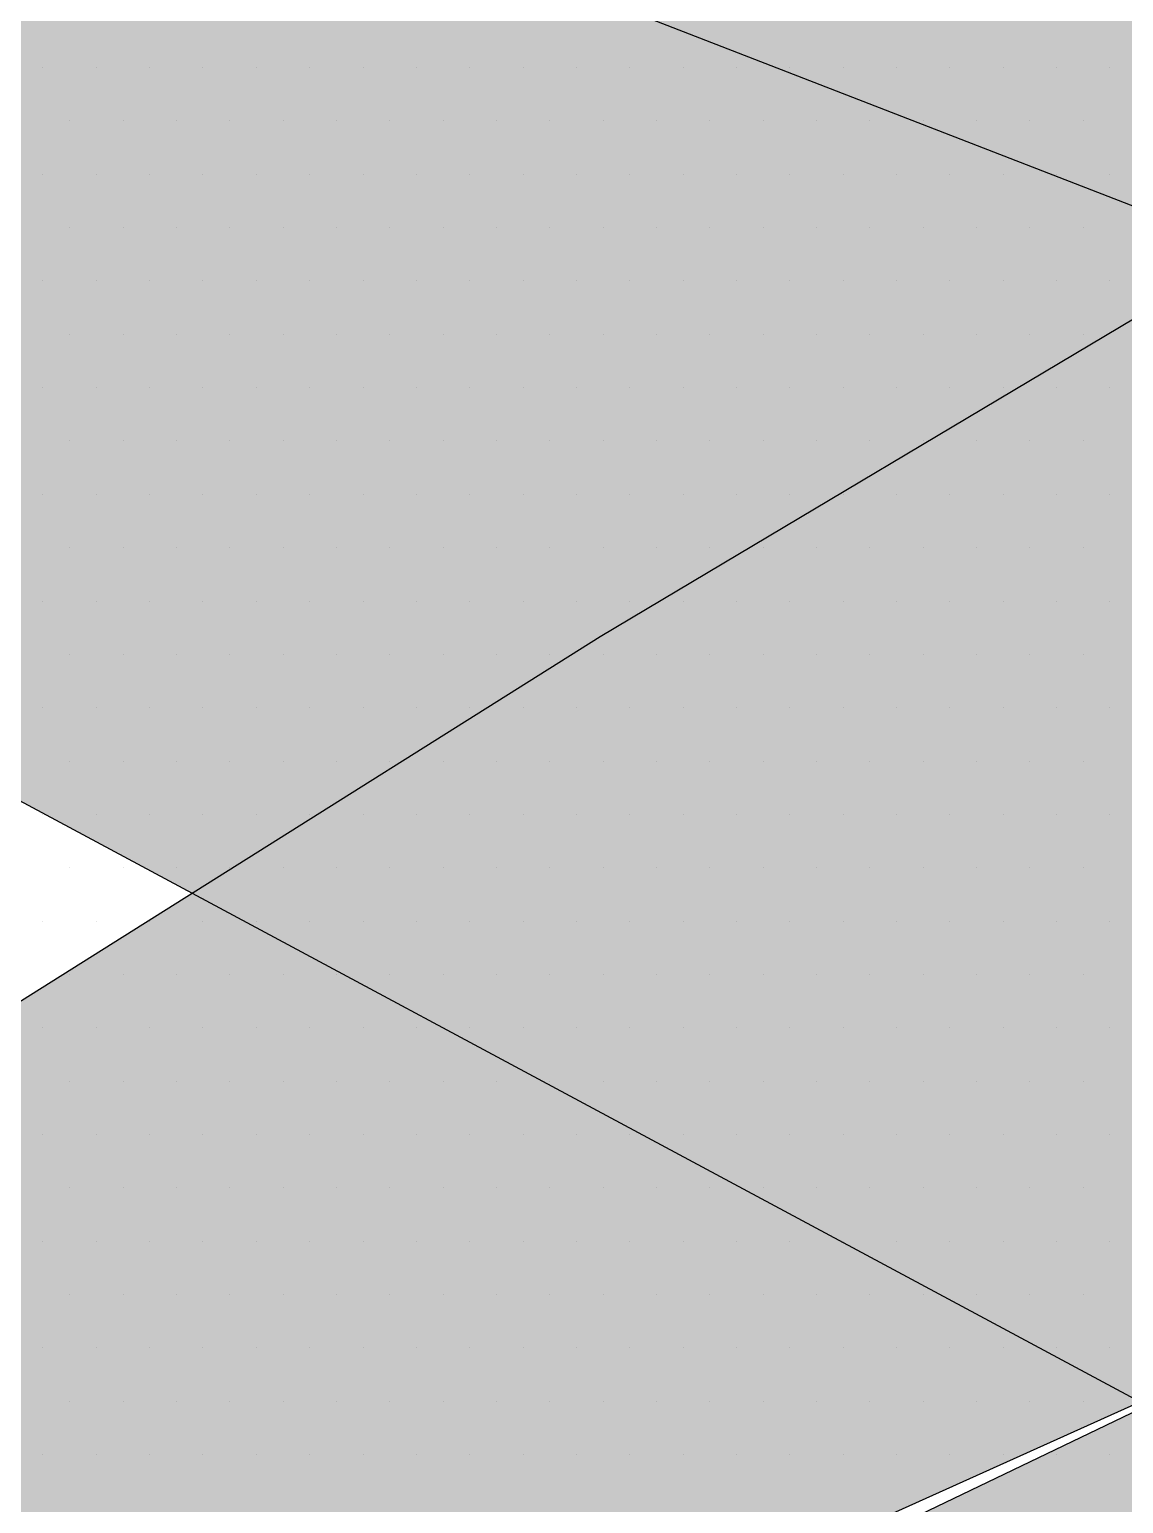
# Paper-space layout 'TOP_A1_00200_01-01-2017_MODELE' of a CAD drawing. Header units: millimetres. Extents: x -52 to 293, y -3 to 294.
# Drawn here: x -21.456 to -19.576, y 56.678 to 59.212 of the extents above; entities that cross this region are included whole.
import ezdxf

# ---------------------------------------------------------------- set-up
doc = ezdxf.new("R2010")
doc.units = ezdxf.units.MM
doc.header["$LTSCALE"] = 2
doc.linetypes.add('CACHEX2', pattern=[0.75, 0.5, -0.25])
for name, color, linetype in [('CALQUE_7', 4, 'Continuous'), ('CARTOUCHE', 7, 'Continuous'), ('rosace', 7, 'Continuous')]:
    doc.layers.add(name, color=color, linetype=linetype)

# ---------------------------------------------------------------- blocks, each defined once
blk = doc.blocks.new('A$C715108E3')
at = {"layer": 'CALQUE_7', "color": 131}
for p, q in [((-12.6802, -10.8542), (-12.6802, -10.8542)), ((-12.5889, -10.8542), (-12.5889, -10.8542)), ((-12.4971, -10.8542), (-12.4971, -10.8542)), ((-12.4053, -10.8542), (-12.4053, -10.8542)), ((-12.3138, -10.8542), (-12.3138, -10.8542)), ((-12.222, -10.8542), (-12.222, -10.8542)), ((-12.1299, -10.8542), (-12.1299, -10.8542)), ((-12.0387, -10.8542), (-12.0387, -10.8542)), ((-11.9465, -10.8542), (-11.9465, -10.8542)), ((-11.8546, -10.8542), (-11.8546, -10.8542)), ((-11.7628, -10.8542), (-11.7628, -10.8542)), ((-11.6713, -10.8542), (-11.6713, -10.8542)), ((-11.5795, -10.8542), (-11.5795, -10.8542)), ((-11.4877, -10.8542), (-11.4877, -10.8542)), ((-11.3966, -10.8542), (-11.3966, -10.8542)), ((-11.3046, -10.8542), (-11.3046, -10.8542)), ((-11.2124, -10.8542), (-11.2124, -10.8542)), ((-11.1213, -10.8542), (-11.1213, -10.8542)), ((-11.0293, -10.8542), (-11.0293, -10.8542)), ((-10.9374, -10.8542), (-10.9374, -10.8542)), ((-10.846, -10.8542), (-10.846, -10.8542)), ((-12.6345, -10.9455), (-12.6345, -10.9455)), ((-12.5424, -10.9455), (-12.5424, -10.9455)), ((-12.4514, -10.9455), (-12.4514, -10.9455)), ((-12.3592, -10.9455), (-12.3592, -10.9455)), ((-12.2673, -10.9455), (-12.2673, -10.9455)), ((-12.1762, -10.9455), (-12.1762, -10.9455)), ((-12.0844, -10.9455), (-12.0844, -10.9455)), ((-11.9924, -10.9455), (-11.9924, -10.9455)), ((-11.9011, -10.9455), (-11.9011, -10.9455)), ((-11.8091, -10.9455), (-11.8091, -10.9455)), ((-11.7174, -10.9455), (-11.7174, -10.9455)), ((-11.6252, -10.9455), (-11.6252, -10.9455)), ((-11.5342, -10.9455), (-11.5342, -10.9455)), ((-11.4421, -10.9455), (-11.4421, -10.9455)), ((-11.3501, -10.9455), (-11.3501, -10.9455)), ((-11.2587, -10.9455), (-11.2587, -10.9455)), ((-11.1668, -10.9455), (-11.1668, -10.9455)), ((-11.0748, -10.9455), (-11.0748, -10.9455)), ((-10.9835, -10.9455), (-10.9835, -10.9455)), ((-10.8917, -10.9455), (-10.8917, -10.9455)), ((-12.6802, -11.0383), (-12.6802, -11.0383)), ((-12.5889, -11.0383), (-12.5889, -11.0383)), ((-12.4971, -11.0383), (-12.4971, -11.0383)), ((-12.4053, -11.0383), (-12.4053, -11.0383)), ((-12.3138, -11.0383), (-12.3138, -11.0383)), ((-12.222, -11.0383), (-12.222, -11.0383)), ((-12.1299, -11.0383), (-12.1299, -11.0383)), ((-12.0387, -11.0383), (-12.0387, -11.0383)), ((-11.9465, -11.0383), (-11.9465, -11.0383)), ((-11.8546, -11.0383), (-11.8546, -11.0383)), ((-11.7628, -11.0383), (-11.7628, -11.0383)), ((-11.6713, -11.0383), (-11.6713, -11.0383)), ((-11.5795, -11.0383), (-11.5795, -11.0383)), ((-11.4877, -11.0383), (-11.4877, -11.0383)), ((-11.3966, -11.0383), (-11.3966, -11.0383)), ((-11.3046, -11.0383), (-11.3046, -11.0383)), ((-11.2124, -11.0383), (-11.2124, -11.0383)), ((-11.1213, -11.0383), (-11.1213, -11.0383)), ((-11.0293, -11.0383), (-11.0293, -11.0383)), ((-10.9374, -11.0383), (-10.9374, -11.0383)), ((-10.846, -11.0383), (-10.846, -11.0383)), ((-12.6345, -11.1293), (-12.6345, -11.1293)), ((-12.5424, -11.1293), (-12.5424, -11.1293)), ((-12.4514, -11.1293), (-12.4514, -11.1293)), ((-12.3592, -11.1293), (-12.3592, -11.1293)), ((-12.2673, -11.1293), (-12.2673, -11.1293)), ((-12.1762, -11.1293), (-12.1762, -11.1293)), ((-12.0844, -11.1293), (-12.0844, -11.1293)), ((-11.9924, -11.1293), (-11.9924, -11.1293)), ((-11.9011, -11.1293), (-11.9011, -11.1293)), ((-11.8091, -11.1293), (-11.8091, -11.1293)), ((-11.7174, -11.1293), (-11.7174, -11.1293)), ((-11.6252, -11.1293), (-11.6252, -11.1293)), ((-11.5342, -11.1293), (-11.5342, -11.1293)), ((-11.4421, -11.1293), (-11.4421, -11.1293)), ((-11.3501, -11.1293), (-11.3501, -11.1293)), ((-11.2587, -11.1293), (-11.2587, -11.1293)), ((-11.1668, -11.1293), (-11.1668, -11.1293)), ((-11.0748, -11.1293), (-11.0748, -11.1293)), ((-10.9835, -11.1293), (-10.9835, -11.1293)), ((-10.8917, -11.1293), (-10.8917, -11.1293)), ((-12.6802, -11.2208), (-12.6802, -11.2208)), ((-12.5889, -11.2208), (-12.5889, -11.2208)), ((-12.4971, -11.2208), (-12.4971, -11.2208)), ((-12.4053, -11.2208), (-12.4053, -11.2208)), ((-12.3138, -11.2208), (-12.3138, -11.2208)), ((-12.222, -11.2208), (-12.222, -11.2208)), ((-12.1299, -11.2208), (-12.1299, -11.2208)), ((-12.0387, -11.2208), (-12.0387, -11.2208)), ((-11.9465, -11.2208), (-11.9465, -11.2208)), ((-11.8546, -11.2208), (-11.8546, -11.2208)), ((-11.7628, -11.2208), (-11.7628, -11.2208)), ((-11.6713, -11.2208), (-11.6713, -11.2208)), ((-11.5795, -11.2208), (-11.5795, -11.2208)), ((-11.4877, -11.2208), (-11.4877, -11.2208)), ((-11.3966, -11.2208), (-11.3966, -11.2208)), ((-11.3046, -11.2208), (-11.3046, -11.2208)), ((-11.2124, -11.2208), (-11.2124, -11.2208)), ((-11.1213, -11.2208), (-11.1213, -11.2208)), ((-11.0293, -11.2208), (-11.0293, -11.2208)), ((-10.9374, -11.2208), (-10.9374, -11.2208)), ((-10.846, -11.2208), (-10.846, -11.2208)), ((-12.6345, -11.3132), (-12.6345, -11.3132)), ((-12.5424, -11.3132), (-12.5424, -11.3132)), ((-12.4514, -11.3132), (-12.4514, -11.3132)), ((-12.3592, -11.3132), (-12.3592, -11.3132)), ((-12.2673, -11.3132), (-12.2673, -11.3132)), ((-12.1762, -11.3132), (-12.1762, -11.3132)), ((-12.0844, -11.3132), (-12.0844, -11.3132)), ((-11.9924, -11.3132), (-11.9924, -11.3132)), ((-11.9011, -11.3132), (-11.9011, -11.3132)), ((-11.8091, -11.3132), (-11.8091, -11.3132)), ((-11.7174, -11.3132), (-11.7174, -11.3132)), ((-11.6252, -11.3132), (-11.6252, -11.3132)), ((-11.5342, -11.3132), (-11.5342, -11.3132)), ((-11.4421, -11.3132), (-11.4421, -11.3132)), ((-11.3501, -11.3132), (-11.3501, -11.3132)), ((-11.2587, -11.3132), (-11.2587, -11.3132)), ((-11.1668, -11.3132), (-11.1668, -11.3132)), ((-11.0748, -11.3132), (-11.0748, -11.3132)), ((-10.9835, -11.3132), (-10.9835, -11.3132)), ((-10.8917, -11.3132), (-10.8917, -11.3132)), ((-12.6802, -11.4048), (-12.6802, -11.4048)), ((-12.5889, -11.4048), (-12.5889, -11.4048)), ((-12.4971, -11.4048), (-12.4971, -11.4048)), ((-12.4053, -11.4048), (-12.4053, -11.4048)), ((-12.3138, -11.4048), (-12.3138, -11.4048)), ((-12.222, -11.4048), (-12.222, -11.4048)), ((-12.1299, -11.4048), (-12.1299, -11.4048)), ((-12.0387, -11.4048), (-12.0387, -11.4048)), ((-11.9465, -11.4048), (-11.9465, -11.4048)), ((-11.8546, -11.4048), (-11.8546, -11.4048)), ((-11.7628, -11.4048), (-11.7628, -11.4048)), ((-11.6713, -11.4048), (-11.6713, -11.4048)), ((-11.5795, -11.4048), (-11.5795, -11.4048)), ((-11.4877, -11.4048), (-11.4877, -11.4048)), ((-11.3966, -11.4048), (-11.3966, -11.4048)), ((-11.3046, -11.4048), (-11.3046, -11.4048)), ((-11.2124, -11.4048), (-11.2124, -11.4048)), ((-11.1213, -11.4048), (-11.1213, -11.4048)), ((-11.0293, -11.4048), (-11.0293, -11.4048)), ((-10.9374, -11.4048), (-10.9374, -11.4048)), ((-10.846, -11.4048), (-10.846, -11.4048)), ((-12.6345, -11.4959), (-12.6345, -11.4959)), ((-12.5424, -11.4959), (-12.5424, -11.4959)), ((-12.4514, -11.4959), (-12.4514, -11.4959)), ((-12.3592, -11.4959), (-12.3592, -11.4959)), ((-12.2673, -11.4959), (-12.2673, -11.4959)), ((-12.1762, -11.4959), (-12.1762, -11.4959)), ((-12.0844, -11.4959), (-12.0844, -11.4959)), ((-11.9924, -11.4959), (-11.9924, -11.4959)), ((-11.9011, -11.4959), (-11.9011, -11.4959)), ((-11.8091, -11.4959), (-11.8091, -11.4959)), ((-11.7174, -11.4959), (-11.7174, -11.4959)), ((-11.6252, -11.4959), (-11.6252, -11.4959)), ((-11.5342, -11.4959), (-11.5342, -11.4959)), ((-11.4421, -11.4959), (-11.4421, -11.4959)), ((-11.3501, -11.4959), (-11.3501, -11.4959)), ((-11.2587, -11.4959), (-11.2587, -11.4959)), ((-11.1668, -11.4959), (-11.1668, -11.4959)), ((-11.0748, -11.4959), (-11.0748, -11.4959)), ((-10.9835, -11.4959), (-10.9835, -11.4959)), ((-10.8917, -11.4959), (-10.8917, -11.4959)), ((-12.6802, -11.5885), (-12.6802, -11.5885)), ((-12.5889, -11.5885), (-12.5889, -11.5885)), ((-12.4971, -11.5885), (-12.4971, -11.5885)), ((-12.4053, -11.5885), (-12.4053, -11.5885)), ((-12.3138, -11.5885), (-12.3138, -11.5885)), ((-12.222, -11.5885), (-12.222, -11.5885)), ((-12.1299, -11.5885), (-12.1299, -11.5885)), ((-12.0387, -11.5885), (-12.0387, -11.5885)), ((-11.9465, -11.5885), (-11.9465, -11.5885)), ((-11.8546, -11.5885), (-11.8546, -11.5885)), ((-11.7628, -11.5885), (-11.7628, -11.5885)), ((-11.6713, -11.5885), (-11.6713, -11.5885)), ((-11.5795, -11.5885), (-11.5795, -11.5885)), ((-11.4877, -11.5885), (-11.4877, -11.5885)), ((-11.3966, -11.5885), (-11.3966, -11.5885)), ((-11.3046, -11.5885), (-11.3046, -11.5885)), ((-11.2124, -11.5885), (-11.2124, -11.5885)), ((-11.1213, -11.5885), (-11.1213, -11.5885)), ((-11.0293, -11.5885), (-11.0293, -11.5885)), ((-10.9374, -11.5885), (-10.9374, -11.5885)), ((-10.846, -11.5885), (-10.846, -11.5885)), ((-12.6345, -11.68), (-12.6345, -11.68)), ((-12.5424, -11.68), (-12.5424, -11.68)), ((-12.4514, -11.68), (-12.4514, -11.68)), ((-12.3592, -11.68), (-12.3592, -11.68)), ((-12.2673, -11.68), (-12.2673, -11.68)), ((-12.1762, -11.68), (-12.1762, -11.68)), ((-12.0844, -11.68), (-12.0844, -11.68)), ((-11.9924, -11.68), (-11.9924, -11.68)), ((-11.9011, -11.68), (-11.9011, -11.68)), ((-11.8091, -11.68), (-11.8091, -11.68)), ((-11.7174, -11.68), (-11.7174, -11.68)), ((-11.6252, -11.68), (-11.6252, -11.68)), ((-11.5342, -11.68), (-11.5342, -11.68)), ((-11.4421, -11.68), (-11.4421, -11.68)), ((-11.3501, -11.68), (-11.3501, -11.68)), ((-11.2587, -11.68), (-11.2587, -11.68)), ((-11.1668, -11.68), (-11.1668, -11.68)), ((-11.0748, -11.68), (-11.0748, -11.68)), ((-10.9835, -11.68), (-10.9835, -11.68)), ((-10.8917, -11.68), (-10.8917, -11.68)), ((-12.6802, -11.7722), (-12.6802, -11.7722)), ((-12.5889, -11.7722), (-12.5889, -11.7722)), ((-12.4971, -11.7722), (-12.4971, -11.7722)), ((-12.4053, -11.7722), (-12.4053, -11.7722)), ((-12.3138, -11.7722), (-12.3138, -11.7722)), ((-12.222, -11.7722), (-12.222, -11.7722)), ((-12.1299, -11.7722), (-12.1299, -11.7722)), ((-12.0387, -11.7722), (-12.0387, -11.7722)), ((-11.9465, -11.7722), (-11.9465, -11.7722)), ((-11.8546, -11.7722), (-11.8546, -11.7722)), ((-11.7628, -11.7722), (-11.7628, -11.7722)), ((-11.6713, -11.7722), (-11.6713, -11.7722)), ((-11.5795, -11.7722), (-11.5795, -11.7722)), ((-11.4877, -11.7722), (-11.4877, -11.7722)), ((-11.3966, -11.7722), (-11.3966, -11.7722)), ((-11.3046, -11.7722), (-11.3046, -11.7722)), ((-11.2124, -11.7722), (-11.2124, -11.7722)), ((-11.1213, -11.7722), (-11.1213, -11.7722)), ((-11.0293, -11.7722), (-11.0293, -11.7722)), ((-10.9374, -11.7722), (-10.9374, -11.7722)), ((-10.846, -11.7722), (-10.846, -11.7722)), ((-12.6345, -11.8636), (-12.6345, -11.8636)), ((-12.5424, -11.8636), (-12.5424, -11.8636)), ((-12.4514, -11.8636), (-12.4514, -11.8636)), ((-12.3592, -11.8636), (-12.3592, -11.8636)), ((-12.2673, -11.8636), (-12.2673, -11.8636)), ((-12.1762, -11.8636), (-12.1762, -11.8636)), ((-12.0844, -11.8636), (-12.0844, -11.8636)), ((-11.9924, -11.8636), (-11.9924, -11.8636)), ((-11.9011, -11.8636), (-11.9011, -11.8636)), ((-11.8091, -11.8636), (-11.8091, -11.8636)), ((-11.7174, -11.8636), (-11.7174, -11.8636)), ((-11.6252, -11.8636), (-11.6252, -11.8636)), ((-11.5342, -11.8636), (-11.5342, -11.8636)), ((-11.4421, -11.8636), (-11.4421, -11.8636)), ((-11.3501, -11.8636), (-11.3501, -11.8636)), ((-11.2587, -11.8636), (-11.2587, -11.8636)), ((-11.1668, -11.8636), (-11.1668, -11.8636)), ((-11.0748, -11.8636), (-11.0748, -11.8636)), ((-10.9835, -11.8636), (-10.9835, -11.8636)), ((-10.8917, -11.8636), (-10.8917, -11.8636)), ((-12.6802, -11.9551), (-12.6802, -11.9551)), ((-12.5889, -11.9551), (-12.5889, -11.9551)), ((-12.4971, -11.9551), (-12.4971, -11.9551)), ((-12.4053, -11.9551), (-12.4053, -11.9551)), ((-12.3138, -11.9551), (-12.3138, -11.9551)), ((-12.222, -11.9551), (-12.222, -11.9551)), ((-12.1299, -11.9551), (-12.1299, -11.9551)), ((-12.0387, -11.9551), (-12.0387, -11.9551)), ((-11.9465, -11.9551), (-11.9465, -11.9551)), ((-11.8546, -11.9551), (-11.8546, -11.9551)), ((-11.7628, -11.9551), (-11.7628, -11.9551)), ((-11.6713, -11.9551), (-11.6713, -11.9551)), ((-11.5795, -11.9551), (-11.5795, -11.9551)), ((-11.4877, -11.9551), (-11.4877, -11.9551)), ((-11.3966, -11.9551), (-11.3966, -11.9551)), ((-11.3046, -11.9551), (-11.3046, -11.9551)), ((-11.2124, -11.9551), (-11.2124, -11.9551)), ((-11.1213, -11.9551), (-11.1213, -11.9551)), ((-11.0293, -11.9551), (-11.0293, -11.9551)), ((-10.9374, -11.9551), (-10.9374, -11.9551)), ((-10.846, -11.9551), (-10.846, -11.9551)), ((-12.6345, -12.0473), (-12.6345, -12.0473)), ((-12.5424, -12.0473), (-12.5424, -12.0473)), ((-12.4514, -12.0473), (-12.4514, -12.0473)), ((-12.3592, -12.0473), (-12.3592, -12.0473)), ((-12.2673, -12.0473), (-12.2673, -12.0473)), ((-12.1762, -12.0473), (-12.1762, -12.0473)), ((-12.0844, -12.0473), (-12.0844, -12.0473)), ((-11.9924, -12.0473), (-11.9924, -12.0473)), ((-11.9011, -12.0473), (-11.9011, -12.0473)), ((-11.8091, -12.0473), (-11.8091, -12.0473)), ((-11.7174, -12.0473), (-11.7174, -12.0473)), ((-11.6252, -12.0473), (-11.6252, -12.0473)), ((-11.5342, -12.0473), (-11.5342, -12.0473)), ((-11.4421, -12.0473), (-11.4421, -12.0473)), ((-11.3501, -12.0473), (-11.3501, -12.0473)), ((-11.2587, -12.0473), (-11.2587, -12.0473)), ((-11.1668, -12.0473), (-11.1668, -12.0473)), ((-11.0748, -12.0473), (-11.0748, -12.0473)), ((-10.9835, -12.0473), (-10.9835, -12.0473)), ((-10.8917, -12.0473), (-10.8917, -12.0473)), ((-12.6802, -12.1388), (-12.6802, -12.1388)), ((-12.5889, -12.1388), (-12.5889, -12.1388)), ((-12.4971, -12.1388), (-12.4971, -12.1388)), ((-12.4053, -12.1388), (-12.4053, -12.1388)), ((-12.3138, -12.1388), (-12.3138, -12.1388)), ((-12.222, -12.1388), (-12.222, -12.1388)), ((-12.1299, -12.1388), (-12.1299, -12.1388)), ((-12.0387, -12.1388), (-12.0387, -12.1388)), ((-11.9465, -12.1388), (-11.9465, -12.1388)), ((-11.8546, -12.1388), (-11.8546, -12.1388)), ((-11.7628, -12.1388), (-11.7628, -12.1388)), ((-11.6713, -12.1388), (-11.6713, -12.1388)), ((-11.5795, -12.1388), (-11.5795, -12.1388)), ((-11.4877, -12.1388), (-11.4877, -12.1388)), ((-11.3966, -12.1388), (-11.3966, -12.1388)), ((-11.3046, -12.1388), (-11.3046, -12.1388)), ((-11.2124, -12.1388), (-11.2124, -12.1388)), ((-11.1213, -12.1388), (-11.1213, -12.1388)), ((-11.0293, -12.1388), (-11.0293, -12.1388)), ((-10.9374, -12.1388), (-10.9374, -12.1388)), ((-10.846, -12.1388), (-10.846, -12.1388)), ((-12.6345, -12.23), (-12.6345, -12.23)), ((-12.5424, -12.23), (-12.5424, -12.23)), ((-12.4514, -12.23), (-12.4514, -12.23)), ((-12.3592, -12.23), (-12.3592, -12.23)), ((-12.2673, -12.23), (-12.2673, -12.23)), ((-12.1762, -12.23), (-12.1762, -12.23)), ((-12.0844, -12.23), (-12.0844, -12.23)), ((-11.9924, -12.23), (-11.9924, -12.23)), ((-11.9011, -12.23), (-11.9011, -12.23)), ((-11.8091, -12.23), (-11.8091, -12.23)), ((-11.7174, -12.23), (-11.7174, -12.23)), ((-11.6252, -12.23), (-11.6252, -12.23)), ((-11.5342, -12.23), (-11.5342, -12.23)), ((-11.4421, -12.23), (-11.4421, -12.23)), ((-11.3501, -12.23), (-11.3501, -12.23)), ((-11.2587, -12.23), (-11.2587, -12.23)), ((-11.1668, -12.23), (-11.1668, -12.23)), ((-11.0748, -12.23), (-11.0748, -12.23)), ((-10.9835, -12.23), (-10.9835, -12.23)), ((-10.8917, -12.23), (-10.8917, -12.23)), ((-12.6802, -12.3224), (-12.6802, -12.3224)), ((-12.5889, -12.3224), (-12.5889, -12.3224)), ((-12.4971, -12.3224), (-12.4971, -12.3224)), ((-12.4053, -12.3224), (-12.4053, -12.3224)), ((-12.3138, -12.3224), (-12.3138, -12.3224)), ((-12.222, -12.3224), (-12.222, -12.3224)), ((-12.1299, -12.3224), (-12.1299, -12.3224)), ((-12.0387, -12.3224), (-12.0387, -12.3224)), ((-11.9465, -12.3224), (-11.9465, -12.3224)), ((-11.8546, -12.3224), (-11.8546, -12.3224)), ((-11.7628, -12.3224), (-11.7628, -12.3224)), ((-11.6713, -12.3224), (-11.6713, -12.3224)), ((-11.5795, -12.3224), (-11.5795, -12.3224)), ((-11.4877, -12.3224), (-11.4877, -12.3224)), ((-11.3966, -12.3224), (-11.3966, -12.3224)), ((-11.3046, -12.3224), (-11.3046, -12.3224)), ((-11.2124, -12.3224), (-11.2124, -12.3224)), ((-11.1213, -12.3224), (-11.1213, -12.3224)), ((-11.0293, -12.3224), (-11.0293, -12.3224)), ((-10.9374, -12.3224), (-10.9374, -12.3224)), ((-10.846, -12.3224), (-10.846, -12.3224)), ((-12.6345, -12.4139), (-12.6345, -12.4139)), ((-12.5424, -12.4139), (-12.5424, -12.4139)), ((-12.4514, -12.4139), (-12.4514, -12.4139)), ((-12.3592, -12.4139), (-12.3592, -12.4139)), ((-12.2673, -12.4139), (-12.2673, -12.4139)), ((-12.1762, -12.4139), (-12.1762, -12.4139)), ((-12.0844, -12.4139), (-12.0844, -12.4139)), ((-11.9924, -12.4139), (-11.9924, -12.4139)), ((-11.9011, -12.4139), (-11.9011, -12.4139)), ((-11.8091, -12.4139), (-11.8091, -12.4139)), ((-11.7174, -12.4139), (-11.7174, -12.4139)), ((-11.6252, -12.4139), (-11.6252, -12.4139)), ((-11.5342, -12.4139), (-11.5342, -12.4139)), ((-11.4421, -12.4139), (-11.4421, -12.4139)), ((-11.3501, -12.4139), (-11.3501, -12.4139)), ((-11.2587, -12.4139), (-11.2587, -12.4139)), ((-11.1668, -12.4139), (-11.1668, -12.4139)), ((-11.0748, -12.4139), (-11.0748, -12.4139)), ((-10.9835, -12.4139), (-10.9835, -12.4139)), ((-10.8917, -12.4139), (-10.8917, -12.4139)), ((-12.6802, -12.5053), (-12.6802, -12.5053)), ((-12.5889, -12.5053), (-12.5889, -12.5053)), ((-12.4971, -12.5053), (-12.4971, -12.5053)), ((-12.4053, -12.5053), (-12.4053, -12.5053)), ((-12.3138, -12.5053), (-12.3138, -12.5053)), ((-12.222, -12.5053), (-12.222, -12.5053)), ((-12.1299, -12.5053), (-12.1299, -12.5053)), ((-12.0387, -12.5053), (-12.0387, -12.5053)), ((-11.9465, -12.5053), (-11.9465, -12.5053)), ((-11.8546, -12.5053), (-11.8546, -12.5053)), ((-11.7628, -12.5053), (-11.7628, -12.5053)), ((-11.6713, -12.5053), (-11.6713, -12.5053)), ((-11.5795, -12.5053), (-11.5795, -12.5053)), ((-11.4877, -12.5053), (-11.4877, -12.5053)), ((-11.3966, -12.5053), (-11.3966, -12.5053)), ((-11.3046, -12.5053), (-11.3046, -12.5053)), ((-11.2124, -12.5053), (-11.2124, -12.5053)), ((-11.1213, -12.5053), (-11.1213, -12.5053)), ((-11.0293, -12.5053), (-11.0293, -12.5053)), ((-10.9374, -12.5053), (-10.9374, -12.5053)), ((-10.846, -12.5053), (-10.846, -12.5053)), ((-12.6345, -12.5977), (-12.6345, -12.5977)), ((-12.5424, -12.5977), (-12.5424, -12.5977)), ((-12.4514, -12.5977), (-12.4514, -12.5977)), ((-12.3592, -12.5977), (-12.3592, -12.5977)), ((-12.2673, -12.5977), (-12.2673, -12.5977)), ((-12.1762, -12.5977), (-12.1762, -12.5977)), ((-12.0844, -12.5977), (-12.0844, -12.5977)), ((-11.9924, -12.5977), (-11.9924, -12.5977)), ((-11.9011, -12.5977), (-11.9011, -12.5977)), ((-11.8091, -12.5977), (-11.8091, -12.5977)), ((-11.7174, -12.5977), (-11.7174, -12.5977)), ((-11.6252, -12.5977), (-11.6252, -12.5977)), ((-11.5342, -12.5977), (-11.5342, -12.5977)), ((-11.4421, -12.5977), (-11.4421, -12.5977)), ((-11.3501, -12.5977), (-11.3501, -12.5977)), ((-11.2587, -12.5977), (-11.2587, -12.5977)), ((-11.1668, -12.5977), (-11.1668, -12.5977)), ((-11.0748, -12.5977), (-11.0748, -12.5977)), ((-10.9835, -12.5977), (-10.9835, -12.5977)), ((-10.8917, -12.5977), (-10.8917, -12.5977)), ((-12.6802, -12.6892), (-12.6802, -12.6892)), ((-12.5889, -12.6892), (-12.5889, -12.6892)), ((-12.4971, -12.6892), (-12.4971, -12.6892)), ((-12.4053, -12.6892), (-12.4053, -12.6892)), ((-12.3138, -12.6892), (-12.3138, -12.6892)), ((-12.222, -12.6892), (-12.222, -12.6892)), ((-12.1299, -12.6892), (-12.1299, -12.6892)), ((-12.0387, -12.6892), (-12.0387, -12.6892)), ((-11.9465, -12.6892), (-11.9465, -12.6892)), ((-11.8546, -12.6892), (-11.8546, -12.6892)), ((-11.7628, -12.6892), (-11.7628, -12.6892)), ((-11.6713, -12.6892), (-11.6713, -12.6892)), ((-11.5795, -12.6892), (-11.5795, -12.6892)), ((-11.4877, -12.6892), (-11.4877, -12.6892)), ((-11.3966, -12.6892), (-11.3966, -12.6892)), ((-11.3046, -12.6892), (-11.3046, -12.6892)), ((-11.2124, -12.6892), (-11.2124, -12.6892)), ((-11.1213, -12.6892), (-11.1213, -12.6892)), ((-11.0293, -12.6892), (-11.0293, -12.6892)), ((-10.9374, -12.6892), (-10.9374, -12.6892)), ((-10.846, -12.6892), (-10.846, -12.6892)), ((-12.6345, -12.7805), (-12.6345, -12.7805)), ((-12.5424, -12.7805), (-12.5424, -12.7805)), ((-12.4514, -12.7805), (-12.4514, -12.7805)), ((-12.3592, -12.7805), (-12.3592, -12.7805)), ((-12.2673, -12.7805), (-12.2673, -12.7805)), ((-12.1762, -12.7805), (-12.1762, -12.7805)), ((-12.0844, -12.7805), (-12.0844, -12.7805)), ((-11.9924, -12.7805), (-11.9924, -12.7805)), ((-11.9011, -12.7805), (-11.9011, -12.7805)), ((-11.8091, -12.7805), (-11.8091, -12.7805)), ((-11.7174, -12.7805), (-11.7174, -12.7805)), ((-11.6252, -12.7805), (-11.6252, -12.7805)), ((-11.5342, -12.7805), (-11.5342, -12.7805)), ((-11.4421, -12.7805), (-11.4421, -12.7805)), ((-11.3501, -12.7805), (-11.3501, -12.7805)), ((-11.2587, -12.7805), (-11.2587, -12.7805)), ((-11.1668, -12.7805), (-11.1668, -12.7805)), ((-11.0748, -12.7805), (-11.0748, -12.7805)), ((-10.9835, -12.7805), (-10.9835, -12.7805)), ((-10.8917, -12.7805), (-10.8917, -12.7805)), ((-12.6802, -12.8729), (-12.6802, -12.8729)), ((-12.5889, -12.8729), (-12.5889, -12.8729)), ((-12.4971, -12.8729), (-12.4971, -12.8729)), ((-12.4053, -12.8729), (-12.4053, -12.8729)), ((-12.3138, -12.8729), (-12.3138, -12.8729)), ((-12.222, -12.8729), (-12.222, -12.8729)), ((-12.1299, -12.8729), (-12.1299, -12.8729)), ((-12.0387, -12.8729), (-12.0387, -12.8729)), ((-11.9465, -12.8729), (-11.9465, -12.8729)), ((-11.8546, -12.8729), (-11.8546, -12.8729)), ((-11.7628, -12.8729), (-11.7628, -12.8729)), ((-11.6713, -12.8729), (-11.6713, -12.8729)), ((-11.5795, -12.8729), (-11.5795, -12.8729)), ((-11.4877, -12.8729), (-11.4877, -12.8729)), ((-11.3966, -12.8729), (-11.3966, -12.8729)), ((-11.3046, -12.8729), (-11.3046, -12.8729)), ((-11.2124, -12.8729), (-11.2124, -12.8729)), ((-11.1213, -12.8729), (-11.1213, -12.8729)), ((-11.0293, -12.8729), (-11.0293, -12.8729)), ((-10.9374, -12.8729), (-10.9374, -12.8729)), ((-10.846, -12.8729), (-10.846, -12.8729)), ((-12.6345, -12.9639), (-12.6345, -12.9639)), ((-12.5424, -12.9639), (-12.5424, -12.9639)), ((-12.4514, -12.9639), (-12.4514, -12.9639)), ((-12.3592, -12.9639), (-12.3592, -12.9639)), ((-12.2673, -12.9639), (-12.2673, -12.9639)), ((-12.1762, -12.9639), (-12.1762, -12.9639)), ((-12.0844, -12.9639), (-12.0844, -12.9639)), ((-11.9924, -12.9639), (-11.9924, -12.9639)), ((-11.9011, -12.9639), (-11.9011, -12.9639)), ((-11.8091, -12.9639), (-11.8091, -12.9639)), ((-11.7174, -12.9639), (-11.7174, -12.9639)), ((-11.6252, -12.9639), (-11.6252, -12.9639)), ((-11.5342, -12.9639), (-11.5342, -12.9639)), ((-11.4421, -12.9639), (-11.4421, -12.9639)), ((-11.3501, -12.9639), (-11.3501, -12.9639)), ((-11.2587, -12.9639), (-11.2587, -12.9639)), ((-11.1668, -12.9639), (-11.1668, -12.9639)), ((-11.0748, -12.9639), (-11.0748, -12.9639)), ((-10.9835, -12.9639), (-10.9835, -12.9639)), ((-10.8917, -12.9639), (-10.8917, -12.9639)), ((-12.6802, -13.0556), (-12.6802, -13.0556)), ((-12.5889, -13.0556), (-12.5889, -13.0556)), ((-12.4971, -13.0556), (-12.4971, -13.0556)), ((-12.4053, -13.0556), (-12.4053, -13.0556)), ((-12.3138, -13.0556), (-12.3138, -13.0556)), ((-12.222, -13.0556), (-12.222, -13.0556)), ((-12.1299, -13.0556), (-12.1299, -13.0556)), ((-12.0387, -13.0556), (-12.0387, -13.0556)), ((-11.9465, -13.0556), (-11.9465, -13.0556)), ((-11.8546, -13.0556), (-11.8546, -13.0556)), ((-11.7628, -13.0556), (-11.7628, -13.0556)), ((-11.6713, -13.0556), (-11.6713, -13.0556)), ((-11.5795, -13.0556), (-11.5795, -13.0556)), ((-11.4877, -13.0556), (-11.4877, -13.0556)), ((-11.3966, -13.0556), (-11.3966, -13.0556)), ((-11.3046, -13.0556), (-11.3046, -13.0556)), ((-11.2124, -13.0556), (-11.2124, -13.0556)), ((-11.1213, -13.0556), (-11.1213, -13.0556)), ((-11.0293, -13.0556), (-11.0293, -13.0556)), ((-10.9374, -13.0556), (-10.9374, -13.0556)), ((-10.846, -13.0556), (-10.846, -13.0556)), ((-12.6345, -13.1478), (-12.6345, -13.1478)), ((-12.5424, -13.1478), (-12.5424, -13.1478)), ((-12.4514, -13.1478), (-12.4514, -13.1478)), ((-12.3592, -13.1478), (-12.3592, -13.1478)), ((-12.2673, -13.1478), (-12.2673, -13.1478)), ((-12.1762, -13.1478), (-12.1762, -13.1478)), ((-12.0844, -13.1478), (-12.0844, -13.1478)), ((-11.9924, -13.1478), (-11.9924, -13.1478)), ((-11.9011, -13.1478), (-11.9011, -13.1478)), ((-11.8091, -13.1478), (-11.8091, -13.1478)), ((-11.7174, -13.1478), (-11.7174, -13.1478)), ((-11.6252, -13.1478), (-11.6252, -13.1478)), ((-11.5342, -13.1478), (-11.5342, -13.1478)), ((-11.4421, -13.1478), (-11.4421, -13.1478)), ((-11.3501, -13.1478), (-11.3501, -13.1478)), ((-11.2587, -13.1478), (-11.2587, -13.1478)), ((-11.1668, -13.1478), (-11.1668, -13.1478)), ((-11.0748, -13.1478), (-11.0748, -13.1478)), ((-10.9835, -13.1478), (-10.9835, -13.1478)), ((-10.8917, -13.1478), (-10.8917, -13.1478)), ((-12.6802, -13.2392), (-12.6802, -13.2392)), ((-12.5889, -13.2392), (-12.5889, -13.2392)), ((-12.4971, -13.2392), (-12.4971, -13.2392)), ((-12.4053, -13.2392), (-12.4053, -13.2392)), ((-12.3138, -13.2392), (-12.3138, -13.2392)), ((-12.222, -13.2392), (-12.222, -13.2392)), ((-12.1299, -13.2392), (-12.1299, -13.2392)), ((-12.0387, -13.2392), (-12.0387, -13.2392)), ((-11.9465, -13.2392), (-11.9465, -13.2392)), ((-11.8546, -13.2392), (-11.8546, -13.2392)), ((-11.7628, -13.2392), (-11.7628, -13.2392)), ((-11.6713, -13.2392), (-11.6713, -13.2392)), ((-11.5795, -13.2392), (-11.5795, -13.2392)), ((-11.4877, -13.2392), (-11.4877, -13.2392)), ((-11.3966, -13.2392), (-11.3966, -13.2392)), ((-11.3046, -13.2392), (-11.3046, -13.2392)), ((-11.2124, -13.2392), (-11.2124, -13.2392)), ((-11.1213, -13.2392), (-11.1213, -13.2392)), ((-11.0293, -13.2392), (-11.0293, -13.2392)), ((-10.9374, -13.2392), (-10.9374, -13.2392)), ((-10.846, -13.2392), (-10.846, -13.2392))]:
    blk.add_line(p, q, dxfattribs=at)
blk = doc.blocks.new('A$C581E6685')
at = {"layer": 'rosace'}
for color, points in [(142, [(-45.3965, 37.4846), (-39.5666, 28.8703), (-39.344, 28.5414), (-39.8519, 24.2064), (-36.9477, 25.4853), (-26.3566, 30.2032), (-36.1863, 24.0789), (-38.2746, 22.2236), (-38.1337, 21.2132), (-33.6363, 11.1845), (-39.5393, 21.4709), (-40.6525, 23.2405), (-42.0615, 23.3525), (-53.1072, 18.3767), (-43.3972, 24.4856), (-40.4756, 26.2259), (-40.684, 26.8894)]), (140, [(-45.3965, 37.4846), (-41.9745, 25.9278), (-41.7809, 23.8865), (-42.0615, 23.3525), (-44.9268, 21.9767), (-53.1072, 18.3767), (-40.8028, 21.6905), (-39.5666, 22.0268), (-38.2746, 22.2236), (-38.1337, 21.2132), (-33.6363, 11.1845), (-36.0802, 21.4612), (-37.3405, 24.3346), (-37.4251, 24.9804), (-36.9477, 25.4853), (-26.3566, 30.2032), (-37.8747, 26.8339), (-39.7286, 26.4119), (-40.3751, 26.6371), (-40.684, 26.8894)]), (40, [(-56.2481, 30.5655), (-39.8519, 24.2064), (-40.7961, 26.4076)]), (32, [(-39.8519, 24.2064), (-42.1559, 23.0023), (-56.2481, 30.5655)])]:
    blk.add_hatch(color=color, dxfattribs=at).paths.add_polyline_path(points)
at = {"layer": 'rosace', "color": 142}
blk.add_lwpolyline([(-45.3965, 37.4846), (-39.3434, 28.5414), (-39.8519, 24.2064), (-36.9477, 25.4853), (-26.3566, 30.2032), (-36.1857, 24.0789), (-38.2739, 22.2236), (-38.1337, 21.2132), (-33.6358, 11.1845), (-39.5393, 21.4709), (-40.6518, 23.2405), (-42.0615, 23.3525), (-53.1072, 18.3767), (-43.3964, 24.4856), (-40.4756, 26.2259), (-40.6836, 26.8894)], close=True, dxfattribs=at)
at = {"layer": 'rosace', "color": 140}
blk.add_lwpolyline([(-45.3965, 37.4846), (-41.9745, 25.9278), (-41.7804, 23.8865), (-42.0615, 23.3525), (-44.9268, 21.9767), (-53.1072, 18.3767), (-40.8028, 21.6905), (-39.5666, 22.0268), (-38.2739, 22.2236), (-38.1337, 21.2132), (-33.6358, 11.1845), (-36.0802, 21.4612), (-37.3405, 24.3346), (-37.4251, 24.9804), (-36.9477, 25.4853), (-26.3566, 30.2032), (-37.8741, 26.8339), (-39.7286, 26.4119), (-40.3748, 26.6371), (-40.6836, 26.8894)], close=True, dxfattribs=at)
at = {"layer": 'rosace', "color": 40}
blk.add_lwpolyline([(-56.2481, 30.5655), (-39.8519, 24.2064), (-40.7961, 26.4076)], close=True, dxfattribs=at)
at = {"layer": 'rosace', "color": 32}
blk.add_lwpolyline([(-39.8519, 24.2064), (-42.1559, 23.0023), (-56.2481, 30.5655)], close=True, dxfattribs=at)
at = {"layer": 'rosace', "color": 32, "linetype": 'CACHEX2', "ltscale": 1.5}
blk.add_ellipse((-38.0538, 23.8138), major_axis=(-19.0311, -3.534), ratio=0.590567, dxfattribs=at)
at = {"layer": 'rosace', "color": 32}
blk.add_ellipse((-37.6144, 23.8499), major_axis=(-13.5768, -4.2839), ratio=0.791971, dxfattribs=at)
at = {"layer": 'CARTOUCHE'}
blk.add_blockref('A$C715108E3', (-31.6739, 36.3189), dxfattribs=at)

psp = doc.layouts.new('TOP_A1_00200_01-01-2017_MODELE')

# ---------------------------------------------------------------- block references
at = {"layer": 'CARTOUCHE'}
psp.add_blockref('A$C581E6685', (22.9208, 33.6824), dxfattribs=at)

doc.saveas('drawing.dxf')
